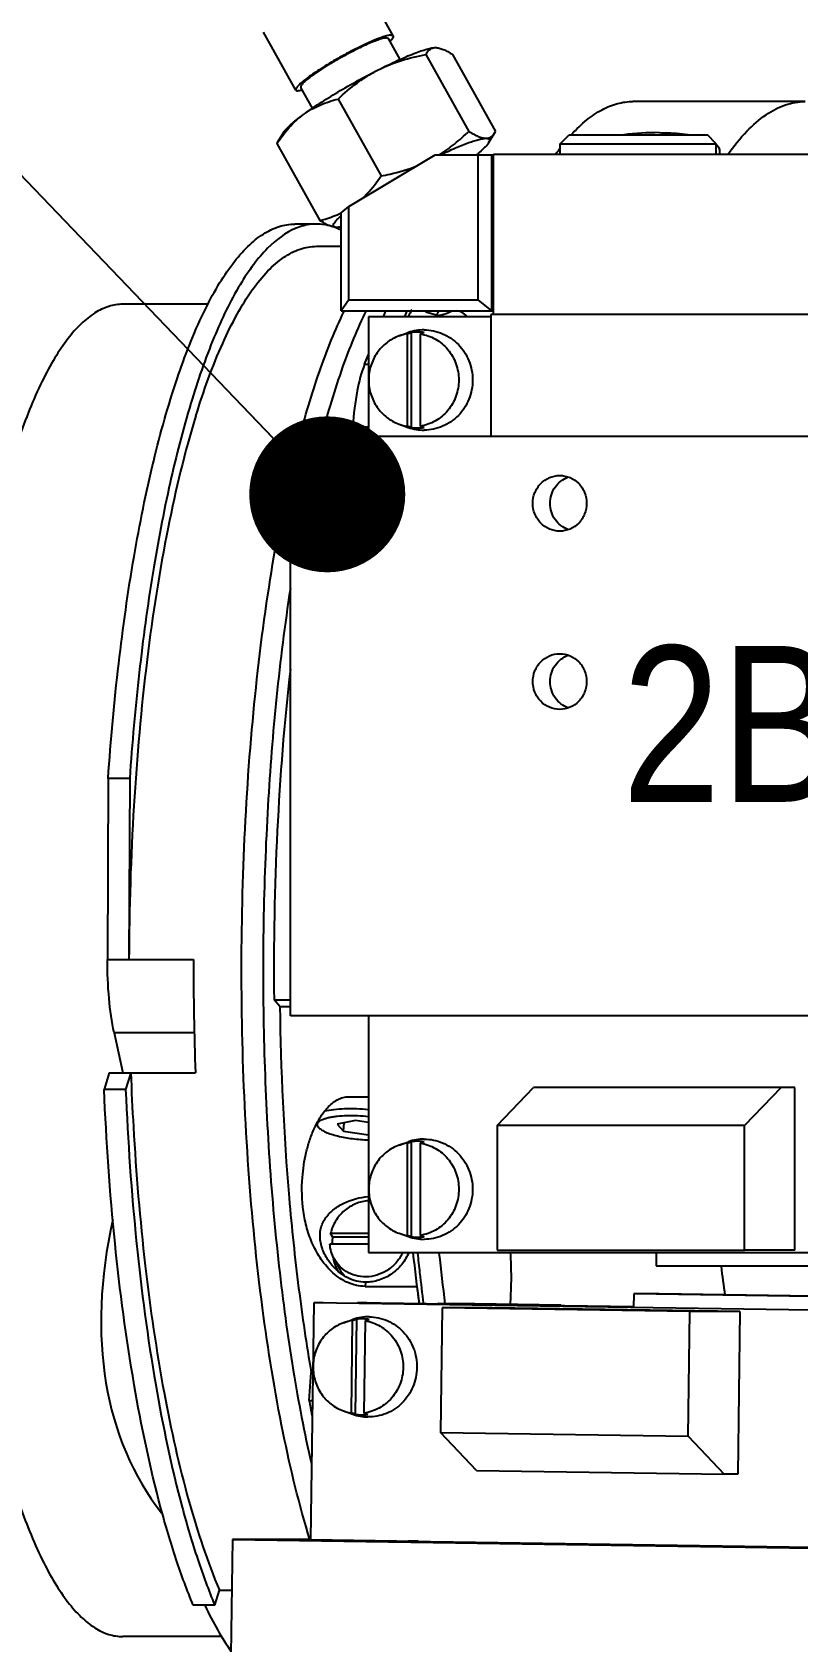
# Model space of a CAD drawing. Header units: millimetres. Extents: x 0 to 841, y 0 to 594.
# Drawn here: x 687.78 to 704.95, y 216.99 to 253.11 of the extents above; entities that cross this region are included whole.
import ezdxf

# ---------------------------------------------------------------- set-up
doc = ezdxf.new("R2010")
doc.units = ezdxf.units.MM
doc.header["$LTSCALE"] = 46.255
doc.layers.get('0').update_dxf_attribs({"linetype": 'CONTINUOUS'})
doc.layers.add('AXIS', color=7, linetype='CONTINUOUS')
doc.styles.get("Standard").update_dxf_attribs({"font": 'txt', "width": 0.85})
doc.styles.add('TEXTSTYLE_2', font='txt', dxfattribs={"width": 0.85})
doc.dimstyles.get("Standard").update_dxf_attribs({"dimtxt": 3.5, "dimasz": 3.5, "dimexe": 1.5, "dimexo": 1, "dimtad": 1, "dimtxsty": 'STANDARD', "dimcen": 0.09, "dimadec": 0, "dimazin": 0, "dimtol": 1, "dimtp": 0.01, "dimtm": 0.01, "dimtfac": 1, "dimtofl": 0, "dimtmove": 0, "dimatfit": 3, "dimfxl": 1, "dimtolj": 1, "dimarcsym": 0})

msp = doc.modelspace()

# ---------------------------------------------------------------- linework, layer by layer
at = {"color": 7, "linetype": 'CONTINUOUS'}
for p, q in [((695.88, 253.029), (695.155, 254.328)), ((693.696, 251.812), (692.972, 253.111)), ((696.032, 252.499), (695.771, 252.968)), ((696.614, 252.61), (697.576, 250.885)), ((697.212, 252.61), (698.174, 250.885)), ((694.067, 251.404), (693.806, 251.873)), ((694.642, 251.61), (695.605, 249.885)), ((693.288, 250.648), (693.424, 250.867)), ((698.019, 250.628), (698.154, 250.847)), ((698.152, 250.844), (698.174, 250.885)), ((699.626, 250.605), (699.826, 250.805)), ((699.826, 250.805), (702.926, 250.805)), ((703.126, 250.605), (702.926, 250.805)), ((693.29, 250.651), (693.268, 250.61)), ((693.268, 250.61), (694.23, 248.885)), ((694.885, 249.2), (696.817, 250.355)), ((696.817, 250.355), (698.126, 250.355)), ((697.782, 247.105), (697.782, 250.355)), ((698.089, 246.855), (698.089, 250.355)), ((698.126, 246.774), (698.126, 250.374)), ((698.126, 250.374), (708.365, 250.374)), ((699.626, 250.374), (699.626, 250.605)), ((699.626, 250.605), (703.126, 250.605)), ((703.126, 250.374), (703.126, 250.605)), ((694.708, 249.056), (694.885, 249.2)), ((694.708, 246.855), (694.708, 249.056)), ((694.885, 247.105), (694.885, 249.2)), ((694.156, 248.305), (694.708, 248.305)), ((694.885, 247.105), (694.708, 246.855)), ((694.885, 247.105), (697.782, 247.105)), ((698.089, 246.855), (697.782, 247.105)), ((694.708, 246.855), (698.126, 246.855)), ((695.659, 246.724), (695.711, 246.855)), ((696.142, 246.724), (696.194, 246.855)), ((696.618, 246.829), (696.604, 246.855)), ((696.636, 246.818), (696.618, 246.829)), ((696.873, 246.752), (696.636, 246.818)), ((696.873, 246.753), (696.893, 246.75)), ((698.065, 246.774), (698.065, 244.037)), ((708.4, 246.774), (698.065, 246.774)), ((695.324, 246.724), (695.324, 244.037)), ((698.065, 246.724), (695.324, 246.724)), ((696.009, 246.294), (696.217, 246.368)), ((696.194, 246.34), (696.285, 246.371)), ((696.285, 246.371), (696.285, 244.238)), ((696.575, 246.371), (696.484, 246.34)), ((696.194, 246.34), (696.194, 244.269)), ((696.484, 246.34), (696.484, 244.269)), ((695.238, 245.661), (695.324, 245.879)), ((695.238, 245.661), (695.324, 245.661)), ((694.57, 244.268), (695.053, 244.268)), ((694.971, 244.277), (694.97, 244.268)), ((695.053, 244.268), (695.199, 244.107)), ((695.063, 244.257), (695.324, 244.257)), ((696.009, 244.316), (696.217, 244.241)), ((696.285, 244.238), (696.194, 244.269)), ((696.484, 244.269), (696.575, 244.238)), ((721.977, 244.038), (693.577, 244.037)), ((693.577, 231.037), (693.577, 244.037)), ((695.324, 244.107), (695.199, 244.107)), ((689.484, 236.359), (689.468, 232.298)), ((689.967, 236.359), (689.484, 236.359)), ((689.967, 236.359), (689.951, 232.298)), ((689.468, 232.298), (691.4, 232.298)), ((693.337, 231.247), (693.205, 231.393)), ((693.205, 231.393), (693.577, 231.393)), ((723.336, 231.038), (693.577, 231.037)), ((695.324, 231.037), (695.324, 225.724)), ((689.619, 230.653), (689.814, 229.757)), ((691.416, 230.653), (689.619, 230.653)), ((689.51, 229.757), (689.394, 229.381)), ((689.51, 229.757), (691.442, 229.757)), ((689.993, 229.757), (689.877, 229.381)), ((698.207, 228.574), (699.028, 229.424)), ((704.582, 229.424), (699.028, 229.424)), ((704.582, 229.424), (703.761, 228.574)), ((704.887, 229.424), (704.582, 229.424)), ((704.887, 225.774), (704.887, 229.424)), ((689.877, 229.381), (689.394, 229.381)), ((694.893, 229.221), (695.324, 229.221)), ((695.034, 228.684), (694.623, 228.605)), ((695.324, 228.643), (695.034, 228.684)), ((694.151, 228.591), (694.212, 228.525)), ((694.212, 228.525), (694.214, 228.523)), ((694.623, 228.605), (694.767, 228.446)), ((694.767, 228.446), (694.781, 228.635)), ((694.767, 228.446), (695.322, 228.366)), ((703.761, 228.574), (698.207, 228.574)), ((698.207, 228.574), (698.207, 225.774)), ((703.761, 225.774), (703.761, 228.574)), ((696.009, 228.133), (696.218, 228.207)), ((696.195, 228.179), (696.285, 228.21)), ((696.195, 228.179), (696.195, 226.108)), ((696.285, 228.21), (696.285, 226.077)), ((696.575, 228.21), (696.484, 228.179)), ((696.484, 228.179), (696.484, 226.108)), ((695.324, 226.152), (694.475, 226.152)), ((694.524, 226.069), (694.475, 226.152)), ((696.009, 226.155), (696.218, 226.08)), ((695.324, 225.912), (694.457, 225.912)), ((695.324, 226.069), (694.524, 226.069)), ((696.285, 226.077), (696.195, 226.108)), ((696.484, 226.108), (696.575, 226.077)), ((698.207, 225.774), (703.761, 225.774)), ((704.887, 225.774), (703.761, 225.774)), ((694.551, 225.585), (694.673, 225.361)), ((695.324, 225.724), (724.527, 225.725)), ((701.776, 225.724), (701.776, 225.424)), ((701.776, 225.424), (707.813, 225.424)), ((695.25, 224.964), (696.409, 224.964)), ((701.276, 224.793), (701.271, 224.49)), ((701.845, 224.793), (701.276, 224.793)), ((709.727, 224.666), (701.276, 224.793)), ((710.296, 224.666), (701.845, 224.793)), ((694.097, 224.596), (694.022, 219.283)), ((694.304, 224.596), (694.097, 224.596)), ((722.105, 224.172), (694.097, 224.596)), ((695.287, 224.596), (695.08, 224.596)), ((701.272, 224.502), (695.08, 224.596)), ((695.08, 224.596), (695.08, 224.584)), ((696.899, 224.582), (696.888, 224.571)), ((699.313, 224.545), (696.899, 224.582)), ((696.978, 224.485), (696.939, 221.685)), ((698.104, 224.485), (696.978, 224.485)), ((702.532, 224.401), (696.978, 224.485)), ((699.637, 224.545), (697.222, 224.582)), ((703.657, 224.401), (698.104, 224.485)), ((699.637, 224.545), (699.313, 224.545)), ((699.313, 224.545), (699.313, 224.535)), ((699.637, 224.545), (699.637, 224.53)), ((702.492, 221.601), (702.532, 224.401)), ((703.657, 224.401), (702.532, 224.401)), ((703.657, 224.401), (703.606, 220.751)), ((694.761, 224.146), (694.97, 224.221)), ((694.961, 224.195), (694.932, 222.124)), ((694.961, 224.195), (695.052, 224.226)), ((695.052, 224.226), (695.022, 222.093)), ((695.251, 224.191), (695.222, 222.12)), ((695.342, 224.222), (695.251, 224.191)), ((693.994, 222.404), (694.04, 223.028)), ((693.994, 222.404), (694.066, 222.404)), ((694.761, 222.169), (694.97, 222.094)), ((695.022, 222.093), (694.932, 222.124)), ((695.222, 222.12), (695.312, 222.089)), ((697.748, 220.835), (696.939, 221.685)), ((696.939, 221.685), (702.492, 221.601)), ((702.492, 221.601), (703.301, 220.751)), ((697.748, 220.835), (703.301, 220.751)), ((703.606, 220.751), (703.301, 220.751)), ((692.275, 219.283), (692.091, 206.285)), ((694.022, 219.283), (692.275, 219.283)), ((692.275, 219.283), (720.283, 218.86)), ((694.022, 219.283), (696.436, 219.247)), ((696.436, 219.247), (696.216, 219.247)), ((696.216, 219.247), (719.396, 218.896)), ((691.876, 217.809), (691.981, 218.148)), ((691.981, 218.148), (692.258, 218.148)), ((691.876, 217.809), (691.393, 217.809))]:
    msp.add_line(p, q, dxfattribs=at)
for centre, radius, start, end in [((695.519, 253.149), 3.569, 308.4786, 309.0591), ((694.063, 247.37), 1.45, 63.6019, 67.9287), ((703.026, 242.829), 9.174, 153.9104, 154.0944), ((702.331, 243.403), 6.963, 150.0664, 151.3796), ((696.572, 245.377), 1.053, 90.0139, 109.7009), ((696.43, 245.375), 1.007, 90.0069, 98.2815), ((696.43, 245.375), 1.007, 81.7185, 89.9931), ((696.34, 245.368), 0.983, 98.5419, 109.6809), ((717.443, 237.962), 23.726, 164.586, 165.1342), ((717.926, 237.962), 23.726, 164.586, 165.1342), ((696.34, 245.241), 0.983, 250.3191, 261.4581), ((696.572, 245.233), 1.053, 250.2991, 269.9861), ((696.43, 245.235), 1.007, 261.7185, 269.9931), ((696.43, 245.235), 1.007, 270.0069, 278.2815), ((715.828, 238.204), 21.457, 164.0313, 164.2123), ((753.866, 232.055), 62.466, 179.77717, 182.10752), ((750.112, 231.978), 60.16, 182.11554, 183.27338), ((696.341, 227.207), 0.983, 98.5419, 109.6809), ((696.573, 227.216), 1.053, 90.0139, 109.7009), ((696.43, 227.214), 1.007, 90.0069, 98.2815), ((696.43, 227.214), 1.007, 81.7185, 89.9931), ((696.341, 227.08), 0.983, 250.3191, 261.4581), ((695.383, 225.884), 0.879, 175.7538, 178.2011), ((695.398, 225.883), 0.894, 167.9583, 175.7457), ((696.573, 227.072), 1.053, 250.2991, 269.9861), ((696.43, 227.074), 1.007, 261.7185, 269.9931), ((696.43, 227.074), 1.007, 270.0069, 278.2815), ((743.991, 230.939), 47.955, 186.2482, 187.6233), ((747.469, 231.116), 51.331, 186.0462, 186.5376), ((746.087, 230.907), 49.455, 186.032, 187.3566), ((695.395, 225.753), 0.822, 208.4858, 223.5998), ((745.338, 230.871), 49.186, 186.5369, 187.3625), ((742.234, 230.715), 46.184, 187.1541, 187.5146), ((741.406, 230.607), 45.349, 187.5153, 187.6449), ((695.092, 223.221), 0.983, 97.6763, 109.6834), ((695.325, 223.23), 1.053, 89.1464, 109.7036), ((695.182, 223.228), 1.007, 89.1389, 97.4146), ((695.182, 223.227), 1.007, 80.8519, 89.1252), ((729.582, 228.896), 36.175, 190.3377, 190.8742), ((695.093, 223.095), 0.984, 250.3213, 260.5923), ((695.325, 223.086), 1.053, 250.3014, 269.1186), ((695.182, 223.088), 1.007, 260.8519, 269.1252), ((695.182, 223.087), 1.007, 269.1389, 277.4146)]:
    msp.add_arc(centre, radius, start, end, dxfattribs=at)
msp.add_ellipse((706.907, 232.055), major_axis=(16.322, 12.046), ratio=0.542433, start_param=2.58788, end_param=3.156191, dxfattribs=at)
for points, knots in [([(695.834, 253.045), (695.808, 253.045), (695.746, 253.034), (695.639, 253.002), (695.504, 252.952), (695.28, 252.857), (694.969, 252.705), (694.589, 252.498), (694.235, 252.282), (693.978, 252.107), (693.822, 251.982), (693.754, 251.919), (693.717, 251.875), (693.698, 251.847), (693.691, 251.822), (693.696, 251.812)], [0, 0, 0, 0, 0.030525, 0.07526, 0.133184, 0.202589, 0.366753, 0.546813, 0.719561, 0.862807, 0.917537, 0.958738, 0.973995, 0.985715, 1, 1, 1, 1]), ([(695.729, 252.983), (695.706, 252.983), (695.65, 252.973), (695.554, 252.944), (695.432, 252.899), (695.231, 252.813), (694.951, 252.676), (694.609, 252.49), (694.29, 252.296), (694.059, 252.139), (693.919, 252.026), (693.857, 251.969), (693.824, 251.929), (693.807, 251.904), (693.8, 251.882), (693.806, 251.873)], [0, 0, 0, 0, 0.030525, 0.07526, 0.133184, 0.202589, 0.366753, 0.546813, 0.719561, 0.862807, 0.917537, 0.958738, 0.973995, 0.985715, 1, 1, 1, 1]), ([(695.729, 252.983), (695.734, 252.983), (695.749, 252.982), (695.766, 252.977), (695.771, 252.968)], [0, 0, 0, 0, 0.336314, 1, 1, 1, 1]), ([(695.88, 253.029), (695.887, 253.016), (695.872, 252.982), (695.844, 252.947), (695.822, 252.923), (695.809, 252.911)], [0, 0, 0, 0, 0.327328, 0.617257, 1, 1, 1, 1]), ([(695.834, 253.045), (695.839, 253.045), (695.855, 253.045), (695.874, 253.039), (695.88, 253.029)], [0, 0, 0, 0, 0.336314, 1, 1, 1, 1]), ([(695.542, 252.265), (695.683, 252.337), (695.89, 252.437), (696.159, 252.557), (696.336, 252.629), (696.492, 252.687), (696.626, 252.73), (696.735, 252.756), (696.799, 252.765), (696.827, 252.765)], [0, 0, 0, 0, 0.343851, 0.497959, 0.63672, 0.7579, 0.859637, 0.940551, 1, 1, 1, 1]), ([(695.542, 252.265), (695.709, 252.35), (696.061, 252.49), (696.428, 252.576), (696.614, 252.61)], [0, 0, 0, 0, 0.498153, 1, 1, 1, 1]), ([(696.614, 252.61), (696.625, 252.633), (696.648, 252.674), (696.696, 252.726), (696.757, 252.759), (696.803, 252.765), (696.827, 252.765)], [0, 0, 0, 0, 0.266531, 0.510484, 0.746468, 1, 1, 1, 1]), ([(696.827, 252.765), (696.854, 252.765), (696.914, 252.756), (697.006, 252.723), (697.107, 252.674), (697.176, 252.633), (697.212, 252.61)], [0, 0, 0, 0, 0.196466, 0.42927, 0.698563, 1, 1, 1, 1]), ([(693.869, 251.265), (693.984, 251.349), (694.236, 251.52), (694.643, 251.773), (695.084, 252.026), (695.389, 252.187), (695.542, 252.265)], [0, 0, 0, 0, 0.218644, 0.469523, 0.735922, 1, 1, 1, 1]), ([(694.642, 251.61), (694.776, 251.739), (694.988, 251.921), (695.296, 252.131), (695.459, 252.223), (695.542, 252.265)], [0, 0, 0, 0, 0.498885, 0.749096, 1, 1, 1, 1]), ([(693.696, 251.812), (693.698, 251.809), (693.71, 251.796), (693.729, 251.795), (693.742, 251.795)], [0, 0, 0, 0, 0.187813, 1, 1, 1, 1]), ([(693.838, 251.81), (693.828, 251.808), (693.797, 251.801), (693.765, 251.795), (693.742, 251.795)], [0, 0, 0, 0, 0.300782, 1, 1, 1, 1]), ([(693.869, 251.265), (693.927, 251.307), (694.047, 251.384), (694.301, 251.511), (694.505, 251.576), (694.642, 251.61)], [0, 0, 0, 0, 0.251656, 0.501403, 1, 1, 1, 1]), ([(693.268, 250.61), (693.352, 250.736), (693.488, 250.918), (693.697, 251.13), (693.81, 251.223), (693.869, 251.265)], [0, 0, 0, 0, 0.508946, 0.756641, 1, 1, 1, 1]), ([(693.424, 250.867), (693.431, 250.88), (693.45, 250.905), (693.5, 250.963), (693.586, 251.044), (693.715, 251.151), (693.814, 251.225), (693.869, 251.265)], [0, 0, 0, 0, 0.071512, 0.158798, 0.380515, 0.662622, 1, 1, 1, 1]), ([(696.899, 250.354), (697.022, 250.429), (697.257, 250.595), (697.473, 250.786), (697.576, 250.885)], [0, 0, 0, 0, 0.500594, 1, 1, 1, 1]), ([(696.932, 250.356), (697.046, 250.41), (697.257, 250.507), (697.514, 250.612), (697.691, 250.673), (697.798, 250.704), (697.886, 250.724), (697.939, 250.73), (697.962, 250.73)], [0, 0, 0, 0, 0.344812, 0.63453, 0.754393, 0.855769, 0.937754, 1, 1, 1, 1]), ([(697.576, 250.885), (697.612, 250.862), (697.681, 250.822), (697.782, 250.772), (697.874, 250.739), (697.934, 250.73), (697.962, 250.73)], [0, 0, 0, 0, 0.301437, 0.57073, 0.803534, 1, 1, 1, 1]), ([(697.962, 250.73), (697.982, 250.73), (698.021, 250.734), (698.093, 250.766), (698.132, 250.811), (698.152, 250.844)], [0, 0, 0, 0, 0.26061, 0.50241, 1, 1, 1, 1]), ([(697.962, 250.73), (697.97, 250.73), (697.987, 250.729), (698.008, 250.725), (698.025, 250.717), (698.036, 250.705), (698.041, 250.689), (698.039, 250.671), (698.031, 250.65), (698.023, 250.635), (698.019, 250.628)], [0, 0, 0, 0, 0.164797, 0.298836, 0.407206, 0.500002, 0.592798, 0.701151, 0.835139, 1, 1, 1, 1]), ([(698.019, 250.628), (698.008, 250.61), (697.979, 250.573), (697.897, 250.487), (697.823, 250.423), (697.767, 250.378)], [0, 0, 0, 0, 0.174172, 0.399541, 1, 1, 1, 1]), ([(695.605, 249.885), (695.673, 249.897), (695.945, 249.953), (696.214, 250.031), (696.407, 250.108)], [0, 0, 0, 0, 0.251058, 1, 1, 1, 1]), ([(695.181, 249.375), (695.22, 249.412), (695.377, 249.568), (695.512, 249.746), (695.605, 249.885)], [0, 0, 0, 0, 0.245125, 1, 1, 1, 1]), ([(694.23, 248.885), (694.271, 248.895), (694.435, 248.939), (694.594, 248.998), (694.708, 249.053)], [0, 0, 0, 0, 0.250592, 1, 1, 1, 1]), ([(694.615, 248.73), (694.602, 248.73), (694.583, 248.731), (694.56, 248.739), (694.549, 248.746), (694.541, 248.756), (694.537, 248.769), (694.537, 248.783), (694.543, 248.806), (694.562, 248.84), (694.597, 248.885), (694.645, 248.937), (694.684, 248.973), (694.705, 248.992)], [0, 0, 0, 0, 0.107659, 0.14922, 0.184537, 0.216418, 0.248602, 0.284733, 0.32742, 0.437882, 0.586157, 0.773634, 1, 1, 1, 1]), ([(689.484, 236.359), (689.543, 237.222), (689.695, 238.888), (690.03, 241.269), (690.46, 243.406), (690.971, 245.243), (691.476, 246.552), (691.924, 247.4), (692.253, 247.899), (692.592, 248.295), (692.942, 248.584), (693.302, 248.763), (693.554, 248.805), (693.673, 248.805)], [0, 0, 0, 0, 0.189131, 0.365789, 0.525785, 0.665537, 0.782383, 0.831792, 0.875185, 0.912832, 0.945338, 0.973809, 1, 1, 1, 1]), ([(693.705, 248.714), (693.462, 248.616), (693.117, 248.348), (692.728, 247.886), (692.298, 247.236), (691.805, 246.199), (691.291, 244.707), (690.839, 242.933), (690.458, 240.915), (690.159, 238.698), (690.022, 237.155), (689.967, 236.359)], [0, 0, 0, 0, 0.059271, 0.095535, 0.136852, 0.235283, 0.354667, 0.493508, 0.649422, 0.819396, 1, 1, 1, 1]), ([(694.156, 248.805), (694.119, 248.805), (693.965, 248.797), (693.813, 248.757), (693.705, 248.714)], [0, 0, 0, 0, 0.244905, 1, 1, 1, 1]), ([(694.608, 248.714), (694.571, 248.729), (694.426, 248.78), (694.271, 248.805), (694.156, 248.805)], [0, 0, 0, 0, 0.258433, 1, 1, 1, 1]), ([(694.615, 248.73), (694.588, 248.73), (694.528, 248.739), (694.436, 248.772), (694.335, 248.822), (694.266, 248.862), (694.23, 248.885)], [0, 0, 0, 0, 0.196466, 0.42927, 0.698563, 1, 1, 1, 1]), ([(694.707, 248.74), (694.698, 248.739), (694.668, 248.733), (694.637, 248.73), (694.615, 248.73)], [0, 0, 0, 0, 0.286603, 1, 1, 1, 1]), ([(691.453, 244.503), (691.623, 245.055), (691.899, 245.831), (692.355, 246.761), (692.691, 247.308), (693.039, 247.742), (693.399, 248.06), (693.771, 248.259), (694.033, 248.305), (694.157, 248.305)], [0, 0, 0, 0, 0.353085, 0.502091, 0.632476, 0.744899, 0.841037, 0.924225, 1, 1, 1, 1]), ([(693.789, 244.057), (693.925, 244.571), (694.209, 245.514), (694.576, 246.43), (694.774, 246.837)], [0, 0, 0, 0, 0.540039, 1, 1, 1, 1]), ([(695.27, 246.864), (695.069, 246.454), (694.696, 245.529), (694.41, 244.577), (694.272, 244.057)], [0, 0, 0, 0, 0.459373, 1, 1, 1, 1]), ([(696.618, 246.829), (696.617, 246.831), (696.614, 246.838), (696.616, 246.846), (696.617, 246.852)], [0, 0, 0, 0, 0.219602, 1, 1, 1, 1]), ([(696.911, 246.852), (696.899, 246.84), (696.879, 246.819), (696.859, 246.791), (696.853, 246.763), (696.866, 246.754), (696.872, 246.753)], [0, 0, 0, 0, 0.407146, 0.682765, 0.847635, 1, 1, 1, 1]), ([(697.215, 246.852), (697.15, 246.824), (697.061, 246.788), (696.952, 246.757), (696.91, 246.75), (696.893, 246.75)], [0, 0, 0, 0, 0.624905, 0.846086, 1, 1, 1, 1]), ([(697.536, 246.733), (697.502, 246.769), (697.432, 246.829), (697.34, 246.855), (697.299, 246.855)], [0, 0, 0, 0, 0.546634, 1, 1, 1, 1]), ([(696.572, 246.43), (696.643, 246.43), (696.786, 246.415), (696.991, 246.351), (697.18, 246.246), (697.346, 246.105), (697.482, 245.933), (697.583, 245.738), (697.645, 245.525), (697.666, 245.305), (697.645, 245.084), (697.583, 244.872), (697.482, 244.676), (697.346, 244.505), (697.18, 244.364), (696.991, 244.259), (696.786, 244.194), (696.643, 244.18), (696.572, 244.18)], [0, 0, 0, 0, 0.061435, 0.123031, 0.184931, 0.247224, 0.30994, 0.373043, 0.436442, 0.5, 0.563558, 0.626957, 0.69006, 0.752776, 0.815069, 0.876969, 0.938565, 1, 1, 1, 1]), ([(696.009, 246.294), (695.96, 246.276), (695.864, 246.233), (695.731, 246.146), (695.613, 246.039), (695.479, 245.872), (695.361, 245.628), (695.312, 245.305), (695.361, 244.982), (695.479, 244.737), (695.613, 244.571), (695.731, 244.464), (695.864, 244.377), (695.96, 244.333), (696.009, 244.316)], [0, 0, 0, 0, 0.061579, 0.12344, 0.185622, 0.248136, 0.373692, 0.5, 0.626308, 0.751864, 0.814378, 0.87656, 0.938421, 1, 1, 1, 1]), ([(696.484, 246.34), (696.543, 246.331), (696.661, 246.302), (696.827, 246.227), (696.978, 246.123), (697.108, 245.993), (697.213, 245.841), (697.317, 245.616), (697.371, 245.305), (697.317, 244.994), (697.213, 244.769), (697.108, 244.617), (696.978, 244.487), (696.827, 244.382), (696.661, 244.307), (696.543, 244.278), (696.484, 244.269)], [0, 0, 0, 0, 0.061482, 0.123195, 0.185237, 0.247654, 0.310451, 0.373582, 0.5, 0.626418, 0.689549, 0.752346, 0.814763, 0.876805, 0.938518, 1, 1, 1, 1]), ([(695.238, 245.661), (695.161, 245.468), (695.048, 245.007), (694.991, 244.539), (694.971, 244.277)], [0, 0, 0, 0, 0.440665, 1, 1, 1, 1]), ([(691.453, 244.503), (691.199, 243.68), (690.765, 241.866), (690.312, 238.939), (690.026, 235.699), (689.956, 233.449), (689.951, 232.298)], [0, 0, 0, 0, 0.209512, 0.452762, 0.719993, 1, 1, 1, 1]), ([(694.011, 219.274), (693.77, 220.062), (693.352, 221.788), (692.904, 224.568), (692.602, 227.641), (692.46, 230.888), (692.484, 234.18), (692.674, 237.389), (693.02, 240.389), (693.368, 242.293), (693.573, 243.185)], [0, 0, 0, 0, 0.102463, 0.220502, 0.350045, 0.486412, 0.624588, 0.759472, 0.88612, 1, 1, 1, 1]), ([(693.571, 240.625), (693.322, 239.009), (692.992, 235.636), (692.91, 230.55), (693.176, 226.321), (693.603, 223.149), (693.885, 221.675), (694.044, 220.978)], [0, 0, 0, 0, 0.248409, 0.513923, 0.772236, 0.89129, 1, 1, 1, 1]), ([(693.571, 238.819), (693.433, 237.612), (693.239, 235.138), (693.192, 232.658), (693.205, 231.393)], [0, 0, 0, 0, 0.489883, 1, 1, 1, 1]), ([(689.619, 230.653), (689.564, 230.907), (689.489, 231.454), (689.467, 232.006), (689.468, 232.298)], [0, 0, 0, 0, 0.470447, 1, 1, 1, 1]), ([(691.393, 217.809), (691.253, 218.145), (690.986, 218.871), (690.503, 220.512), (690.009, 222.878), (689.596, 226.011), (689.442, 228.228), (689.394, 229.381)], [0, 0, 0, 0, 0.092577, 0.196525, 0.434942, 0.706458, 1, 1, 1, 1]), ([(689.877, 229.381), (689.925, 228.228), (690.079, 226.011), (690.492, 222.878), (690.985, 220.512), (691.469, 218.871), (691.736, 218.145), (691.876, 217.809)], [0, 0, 0, 0, 0.293542, 0.565058, 0.803475, 0.907423, 1, 1, 1, 1]), ([(693.842, 227.41), (693.856, 227.597), (693.898, 227.876), (693.999, 228.238), (694.1, 228.501), (694.229, 228.751), (694.368, 228.942), (694.504, 229.072), (694.62, 229.153), (694.751, 229.208), (694.846, 229.221), (694.893, 229.221)], [0, 0, 0, 0, 0.249672, 0.374718, 0.499794, 0.624806, 0.749596, 0.812001, 0.874415, 0.936975, 1, 1, 1, 1]), ([(694.212, 228.525), (694.203, 228.535), (694.188, 228.556), (694.178, 228.592), (694.186, 228.627), (694.21, 228.659), (694.248, 228.688), (694.299, 228.714), (694.364, 228.737), (694.44, 228.757), (694.527, 228.773), (694.662, 228.791), (694.847, 228.803), (695.082, 228.8), (695.244, 228.788), (695.325, 228.779)], [0, 0, 0, 0, 0.031856, 0.058521, 0.084158, 0.113475, 0.149592, 0.193923, 0.246864, 0.308225, 0.377473, 0.453833, 0.623896, 0.809385, 1, 1, 1, 1]), ([(694.342, 228.901), (694.409, 228.917), (694.557, 228.941), (694.794, 228.957), (695.055, 228.956), (695.234, 228.943), (695.325, 228.934)], [0, 0, 0, 0, 0.209041, 0.454206, 0.72272, 1, 1, 1, 1]), ([(690.05, 228.543), (690.11, 227.502), (690.277, 225.506), (690.685, 222.691), (691.226, 220.252), (691.707, 218.787), (691.981, 218.148)], [0, 0, 0, 0, 0.294685, 0.565757, 0.803449, 1, 1, 1, 1]), ([(694.214, 228.523), (694.232, 228.504), (694.282, 228.466), (694.375, 228.42), (694.494, 228.376), (694.691, 228.322), (694.97, 228.273), (695.204, 228.255), (695.325, 228.251)], [0, 0, 0, 0, 0.068942, 0.158729, 0.268474, 0.395656, 0.687542, 1, 1, 1, 1]), ([(696.01, 228.133), (695.96, 228.115), (695.864, 228.072), (695.731, 227.985), (695.613, 227.878), (695.479, 227.711), (695.361, 227.467), (695.313, 227.144), (695.361, 226.821), (695.479, 226.576), (695.613, 226.41), (695.731, 226.303), (695.864, 226.216), (695.96, 226.172), (696.01, 226.155)], [0, 0, 0, 0, 0.061579, 0.12344, 0.185622, 0.248136, 0.373692, 0.5, 0.626308, 0.751864, 0.814378, 0.87656, 0.938421, 1, 1, 1, 1]), ([(696.484, 228.179), (696.544, 228.17), (696.662, 228.141), (696.827, 228.066), (696.978, 227.962), (697.108, 227.832), (697.214, 227.68), (697.318, 227.455), (697.372, 227.144), (697.318, 226.833), (697.214, 226.608), (697.108, 226.456), (696.978, 226.326), (696.827, 226.221), (696.662, 226.146), (696.544, 226.117), (696.484, 226.108)], [0, 0, 0, 0, 0.061482, 0.123195, 0.185237, 0.247654, 0.310451, 0.373582, 0.5, 0.626418, 0.689549, 0.752346, 0.814763, 0.876805, 0.938518, 1, 1, 1, 1]), ([(696.572, 228.269), (696.643, 228.269), (696.786, 228.254), (696.991, 228.19), (697.181, 228.085), (697.346, 227.944), (697.482, 227.772), (697.583, 227.577), (697.645, 227.364), (697.666, 227.144), (697.645, 226.923), (697.583, 226.711), (697.482, 226.515), (697.346, 226.344), (697.181, 226.203), (696.991, 226.098), (696.786, 226.033), (696.643, 226.019), (696.572, 226.019)], [0, 0, 0, 0, 0.061435, 0.123031, 0.184931, 0.247224, 0.30994, 0.373043, 0.436442, 0.5, 0.563558, 0.626957, 0.69006, 0.752776, 0.815069, 0.876969, 0.938565, 1, 1, 1, 1]), ([(695.25, 224.964), (695.118, 224.964), (694.851, 225.027), (694.517, 225.252), (694.256, 225.555), (694.066, 225.9), (693.936, 226.266), (693.833, 226.769), (693.823, 227.156), (693.842, 227.41)], [0, 0, 0, 0, 0.12672, 0.255308, 0.382445, 0.507706, 0.631631, 0.754797, 1, 1, 1, 1]), ([(695.324, 226.884), (695.226, 226.878), (695.028, 226.831), (694.769, 226.671), (694.572, 226.438), (694.496, 226.249), (694.475, 226.152)], [0, 0, 0, 0, 0.247777, 0.499488, 0.751485, 1, 1, 1, 1]), ([(694.551, 225.585), (694.524, 225.634), (694.481, 225.741), (694.461, 225.854), (694.457, 225.912)], [0, 0, 0, 0, 0.497011, 1, 1, 1, 1]), ([(696.094, 225.723), (696.059, 225.649), (695.971, 225.51), (695.789, 225.341), (695.571, 225.225), (695.333, 225.17), (695.094, 225.181), (694.87, 225.257), (694.681, 225.394), (694.588, 225.518), (694.551, 225.585)], [0, 0, 0, 0, 0.128497, 0.257732, 0.386362, 0.513209, 0.637599, 0.759577, 0.879938, 1, 1, 1, 1]), ([(698.502, 225.725), (698.509, 225.629), (698.53, 225.241), (698.522, 224.851), (698.498, 224.56)], [0, 0, 0, 0, 0.248244, 1, 1, 1, 1]), ([(694.761, 224.146), (694.712, 224.129), (694.616, 224.085), (694.483, 223.998), (694.365, 223.891), (694.231, 223.725), (694.113, 223.48), (694.065, 223.157), (694.113, 222.835), (694.231, 222.59), (694.365, 222.424), (694.483, 222.316), (694.616, 222.23), (694.712, 222.186), (694.761, 222.169)], [0, 0, 0, 0, 0.06158, 0.12344, 0.185622, 0.248136, 0.373692, 0.5, 0.626308, 0.751864, 0.814378, 0.876559, 0.93842, 1, 1, 1, 1]), ([(695.251, 224.191), (695.31, 224.181), (695.428, 224.15), (695.592, 224.073), (695.741, 223.966), (695.87, 223.834), (695.973, 223.68), (696.074, 223.454), (696.124, 223.142), (696.065, 222.832), (695.958, 222.608), (695.85, 222.458), (695.718, 222.33), (695.566, 222.228), (695.399, 222.155), (695.281, 222.128), (695.222, 222.12)], [0, 0, 0, 0, 0.061497, 0.123234, 0.185305, 0.247755, 0.310581, 0.373736, 0.500175, 0.62657, 0.689677, 0.752444, 0.81483, 0.876842, 0.938531, 1, 1, 1, 1]), ([(695.34, 224.282), (695.411, 224.281), (695.554, 224.265), (695.758, 224.197), (695.946, 224.089), (696.109, 223.946), (696.243, 223.772), (696.341, 223.575), (696.4, 223.362), (696.418, 223.141), (696.394, 222.921), (696.329, 222.709), (696.225, 222.515), (696.087, 222.346), (695.919, 222.207), (695.728, 222.105), (695.522, 222.044), (695.379, 222.032), (695.308, 222.033)], [0, 0, 0, 0, 0.061442, 0.123056, 0.184983, 0.247307, 0.310054, 0.373183, 0.436599, 0.500162, 0.563714, 0.627095, 0.690172, 0.752857, 0.815119, 0.876993, 0.938571, 1, 1, 1, 1])]:
    msp.add_open_spline(points, degree=3, knots=knots, dxfattribs=at)
at = {"layer": 'AXIS', "color": 7, "linetype": 'CONTINUOUS'}
for p, q in [((705.12, 251.555), (701.256, 251.555)), ((694.156, 248.805), (693.674, 248.805)), ((691.739, 247.005), (689.81, 247.005)), ((693.337, 231.247), (693.577, 231.247)), ((695.257, 225.057), (695.25, 224.964)), ((694.04, 223.028), (694.074, 223.028)), ((691.981, 218.148), (692.258, 218.148)), ((692.036, 217.105), (689.81, 217.105))]:
    msp.add_line(p, q, dxfattribs=at)
for centre, radius, start, end in [((702.705, 248.236), 3.826, 137.481, 138.0329), ((701.852, 244.268), 6.588, 90.0336, 96.9896), ((703.842, 247.314), 5.291, 142.8613, 144.6197), ((702.891, 250.354), 0.336, 44.2681, 46.1655), ((695.434, 225.765), 0.913, 189.4988, 191.4653), ((695.429, 225.764), 0.908, 191.4667, 191.9524), ((744.024, 230.621), 41.122, 187.265, 188.189)]:
    msp.add_arc(centre, radius, start, end, dxfattribs=at)
for points, knots in [([(699.885, 250.822), (699.99, 250.936), (700.201, 251.14), (700.546, 251.377), (700.898, 251.522), (701.139, 251.555), (701.256, 251.555)], [0, 0, 0, 0, 0.290709, 0.548372, 0.781038, 1, 1, 1, 1]), ([(703.392, 250.377), (703.52, 250.557), (703.778, 250.878), (704.209, 251.261), (704.657, 251.499), (704.971, 251.555), (705.12, 251.555)], [0, 0, 0, 0, 0.305929, 0.567539, 0.793868, 1, 1, 1, 1]), ([(701.848, 250.856), (701.912, 250.856), (702.149, 250.852), (702.385, 250.834), (702.556, 250.807)], [0, 0, 0, 0, 0.269964, 1, 1, 1, 1]), ([(703.132, 250.588), (703.153, 250.566), (703.189, 250.518), (703.201, 250.458), (703.201, 250.43)], [0, 0, 0, 0, 0.520697, 1, 1, 1, 1]), ([(689.81, 247.005), (689.704, 247.005), (689.483, 246.969), (689.166, 246.813), (688.858, 246.562), (688.559, 246.219), (688.268, 245.785), (687.873, 245.047), (687.425, 243.909), (686.971, 242.309), (686.587, 240.445), (686.284, 238.365), (686.144, 236.908), (686.089, 236.153)], [0, 0, 0, 0, 0.026381, 0.055003, 0.087594, 0.125262, 0.16862, 0.217947, 0.334539, 0.474009, 0.633813, 0.810503, 1, 1, 1, 1]), ([(699.01, 242.537), (699.01, 242.619), (699.042, 242.782), (699.175, 242.99), (699.376, 243.129), (699.536, 243.162), (699.614, 243.162)], [0, 0, 0, 0, 0.254016, 0.505661, 0.754016, 1, 1, 1, 1]), ([(699.399, 242.537), (699.399, 242.664), (699.475, 242.922), (699.689, 243.087), (699.806, 243.129)], [0, 0, 0, 0, 0.504716, 1, 1, 1, 1]), ([(699.614, 243.162), (699.693, 243.162), (699.853, 243.129), (700.053, 242.99), (700.187, 242.782), (700.218, 242.619), (700.218, 242.537)], [0, 0, 0, 0, 0.245984, 0.494339, 0.745984, 1, 1, 1, 1]), ([(699.614, 241.912), (699.536, 241.912), (699.376, 241.945), (699.175, 242.085), (699.042, 242.293), (699.01, 242.456), (699.01, 242.537)], [0, 0, 0, 0, 0.245984, 0.494339, 0.745984, 1, 1, 1, 1]), ([(699.806, 241.946), (699.689, 241.988), (699.475, 242.153), (699.399, 242.411), (699.399, 242.537)], [0, 0, 0, 0, 0.495284, 1, 1, 1, 1]), ([(700.218, 242.537), (700.218, 242.456), (700.187, 242.293), (700.053, 242.085), (699.853, 241.945), (699.693, 241.912), (699.614, 241.912)], [0, 0, 0, 0, 0.254016, 0.505661, 0.754016, 1, 1, 1, 1]), ([(699.011, 238.537), (699.011, 238.619), (699.042, 238.782), (699.175, 238.99), (699.376, 239.129), (699.536, 239.162), (699.614, 239.162)], [0, 0, 0, 0, 0.254016, 0.505661, 0.754016, 1, 1, 1, 1]), ([(699.614, 239.162), (699.693, 239.162), (699.853, 239.129), (700.053, 238.99), (700.187, 238.782), (700.218, 238.619), (700.218, 238.537)], [0, 0, 0, 0, 0.245984, 0.494339, 0.745984, 1, 1, 1, 1]), ([(699.399, 238.537), (699.399, 238.664), (699.476, 238.922), (699.689, 239.087), (699.807, 239.129)], [0, 0, 0, 0, 0.504716, 1, 1, 1, 1]), ([(699.614, 237.912), (699.536, 237.912), (699.376, 237.945), (699.175, 238.085), (699.042, 238.293), (699.011, 238.456), (699.011, 238.537)], [0, 0, 0, 0, 0.245984, 0.494339, 0.745984, 1, 1, 1, 1]), ([(699.807, 237.946), (699.689, 237.988), (699.476, 238.153), (699.399, 238.411), (699.399, 238.537)], [0, 0, 0, 0, 0.495284, 1, 1, 1, 1]), ([(700.218, 238.537), (700.218, 238.456), (700.187, 238.293), (700.053, 238.085), (699.853, 237.945), (699.693, 237.912), (699.614, 237.912)], [0, 0, 0, 0, 0.254016, 0.505661, 0.754016, 1, 1, 1, 1]), ([(693.337, 231.247), (693.355, 229.814), (693.453, 227.701), (693.739, 224.964), (693.931, 223.658), (694.04, 223.028)], [0, 0, 0, 0, 0.520686, 0.767592, 1, 1, 1, 1]), ([(686.089, 227.957), (686.144, 227.202), (686.284, 225.745), (686.587, 223.665), (686.971, 221.801), (687.425, 220.201), (687.873, 219.063), (688.268, 218.325), (688.559, 217.891), (688.858, 217.548), (689.166, 217.297), (689.483, 217.141), (689.704, 217.105), (689.81, 217.105)], [0, 0, 0, 0, 0.189497, 0.366187, 0.525991, 0.665461, 0.782053, 0.83138, 0.874738, 0.912406, 0.944997, 0.973619, 1, 1, 1, 1]), ([(694.53, 225.41), (694.463, 225.485), (694.346, 225.65), (694.238, 225.931), (694.228, 226.182), (694.282, 226.363), (694.367, 226.52), (694.522, 226.686), (694.841, 226.888), (695.129, 226.966), (695.325, 226.977)], [0, 0, 0, 0, 0.130951, 0.262136, 0.390105, 0.450459, 0.508439, 0.622847, 0.742619, 1, 1, 1, 1]), ([(694.66, 225.285), (694.618, 225.351), (694.573, 225.448), (694.547, 225.55), (694.542, 225.576)], [0, 0, 0, 0, 0.747901, 1, 1, 1, 1]), ([(696.226, 225.724), (696.188, 225.627), (696.081, 225.444), (695.849, 225.229), (695.566, 225.09), (695.359, 225.057), (695.257, 225.057)], [0, 0, 0, 0, 0.250457, 0.502751, 0.753535, 1, 1, 1, 1]), ([(695.257, 225.057), (695.189, 225.057), (695.051, 225.075), (694.791, 225.174), (694.623, 225.307), (694.53, 225.41)], [0, 0, 0, 0, 0.246768, 0.497755, 1, 1, 1, 1]), ([(691.657, 217.795), (691.745, 217.608), (691.924, 217.261), (692.132, 216.93), (692.238, 216.78)], [0, 0, 0, 0, 0.52951, 1, 1, 1, 1])]:
    msp.add_open_spline(points, degree=3, knots=knots, dxfattribs=at)
msp.add_open_spline([(703.201, 250.43), (703.201, 250.411), (703.199, 250.393), (703.194, 250.375)], degree=3, dxfattribs=at)

# ---------------------------------------------------------------- texts
at = {"color": 2, "linetype": 'CONTINUOUS', "insert": (701.012, 239.337), "char_height": 3.5, "width": 18.22188, "attachment_point": 1, "line_spacing_factor": 0.9, "style": 'TEXTSTYLE_2'}
msp.add_mtext('2BPB1', dxfattribs=at)

# ---------------------------------------------------------------- leaders
at = {"color": 2, "linetype": 'CONTINUOUS'}
msp.add_leader([(694.399, 242.739), (659.648, 278.951), (653.648, 278.951)], dimstyle='STANDARD', override={"dimtad": 0, "dimldrblk": 'DOT'}, dxfattribs=at)

doc.saveas('drawing.dxf')
